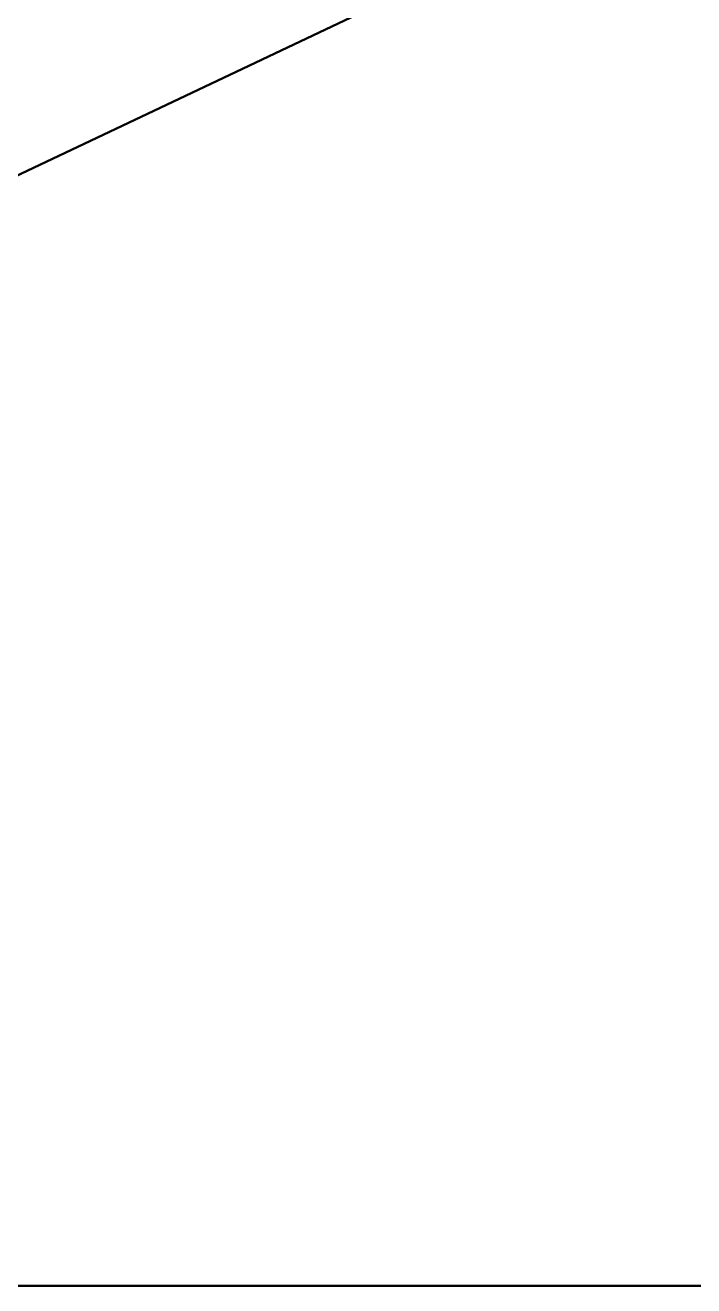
# Model space of a CAD drawing. Header units: millimetres. Extents: x -669 to 1360, y -1670 to 355.
# Drawn here: x -242.3 to -126.3, y -350 to -131.4 of the extents above; entities that cross this region are included whole.
import ezdxf

# ---------------------------------------------------------------- set-up
doc = ezdxf.new("R2010")
doc.units = ezdxf.units.MM
doc.layers.add('I-FURN', color=7, linetype='Continuous', lineweight=40)

msp = doc.modelspace()

# ---------------------------------------------------------------- meshes
at = {"layer": 'I-FURN', "color": 253, "true_color": 0xc9b59b}
mesh = msp.add_polyface(dxfattribs=at)
corners = [(1331, -350, 725), (1331, 331, 725), (-650, 331, 725), (-650, -350, 725), (115, 260.28, 725), (385, 260.28, 725), (385, 140.48, 725), (115, 140.48, 725)]
mesh.append_faces([[corners[k] for k in face] for face in [(7, 3, 6)]], dxfattribs={"vtx0": -1, "vtx1": -1, "color": 253})
mesh.append_faces([[corners[k] for k in face] for face in [(5, 1, 2, 4), (1, 5, 6)]], dxfattribs={"vtx0": -1, "vtx2": -1, "color": 253})
mesh.append_faces([[corners[k] for k in face] for face in [(6, 3, 0, 1)]], dxfattribs={"vtx0": -1, "vtx3": -1, "color": 253})
mesh.append_faces([[corners[k] for k in face] for face in [(2, 3, 7, 4)]], dxfattribs={"vtx1": -1, "vtx3": -1, "color": 253})
mesh = msp.add_polyface(dxfattribs=at)
corners = [(1331, -350, 700), (-650, -350, 700), (-650, 331, 700), (1331, 331, 700), (115, 260.28, 700), (115, 140.48, 700), (385, 140.48, 700), (385, 260.28, 700)]
mesh.append_faces([[corners[k] for k in face] for face in [(7, 3, 6)]], dxfattribs={"vtx0": -1, "vtx1": -1, "color": 253})
mesh.append_faces([[corners[k] for k in face] for face in [(2, 4, 5, 1), (1, 5, 6)]], dxfattribs={"vtx0": -1, "vtx2": -1, "color": 253})
mesh.append_faces([[corners[k] for k in face] for face in [(0, 1, 6, 3)]], dxfattribs={"vtx1": -1, "vtx2": -1, "color": 253})
mesh.append_faces([[corners[k] for k in face] for face in [(2, 3, 7, 4)]], dxfattribs={"vtx1": -1, "vtx3": -1, "color": 253})
mesh = msp.add_polyface(dxfattribs=at)
corners = [(1331, -350, 725), (-650, -350, 725), (-650, -350, 700), (1331, -350, 700)]
mesh.append_faces([[corners[k] for k in face] for face in [(0, 1, 2, 3)]], dxfattribs={"color": 253})

doc.saveas('drawing.dxf')
